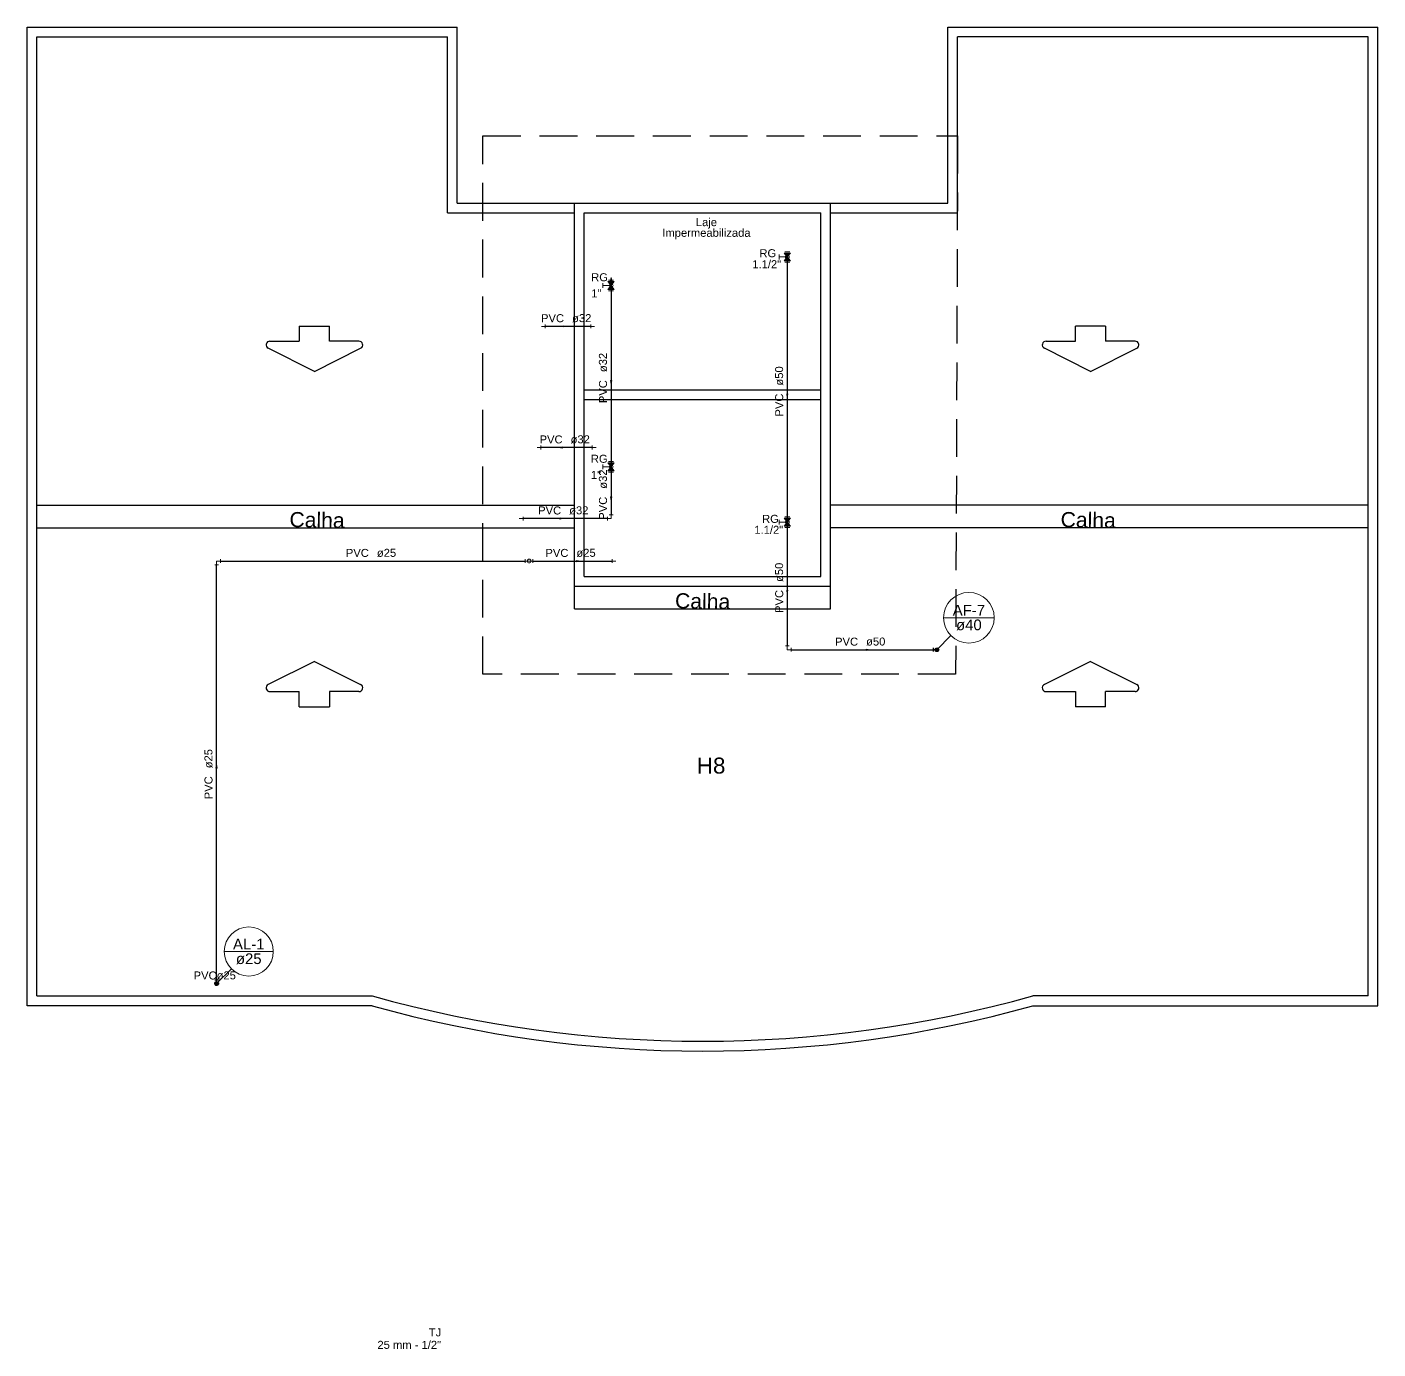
# Model space of a CAD drawing. Header units: inches. Extents: x -21 to 129, y -108 to 34.
# Drawn here: x 76.21 to 94.08, y 4.32 to 21.82 of the extents above; entities that cross this region are included whole.
import ezdxf

# ---------------------------------------------------------------- set-up
doc = ezdxf.new("R2010")
doc.units = ezdxf.units.IN
doc.header["$MEASUREMENT"] = 0
doc.linetypes.add('Dashed', pattern=[0.75, 0.5, -0.25])
for name, color, linetype, lineweight in [('AF-Colunas', 8, 'Continuous', 30), ('AF-Conexões detalhe', 8, 'Continuous', 20), ('AF-Indicação coluna', 5, 'Continuous', 20), ('AF-Sentido tubo', 8, 'Continuous', 20), ('AF-Textos coluna', 7, 'Continuous', 20), ('AF-Textos conexão', 7, 'Continuous', 20), ('AF-Textos tubo', 7, 'Continuous', 20), ('AF-Tubos detalhe', 170, 'Continuous', 30), ('AL-Colunas', 3, 'Continuous', 30), ('AL-Conexões detalhe', 8, 'Continuous', 20), ('AL-Indicação coluna', 5, 'Continuous', 20), ('AL-Sentido tubo', 9, 'Continuous', 20), ('AL-Textos coluna', 7, 'Continuous', 20), ('AL-Textos tubo', 7, 'Continuous', 20), ('AL-Tubos detalhe', 3, 'Continuous', 30), ('DI-Detalhes', 6, 'Dashed', 30), ('Simbolos', 8, 'Continuous', 20), ('XPAREDE', 7, 'Continuous', 30), ('xTEXTO', 7, 'Continuous', 20)]:
    doc.layers.add(name, color=color, linetype=linetype, lineweight=lineweight)
doc.layers.add('cota', color=1, linetype='Continuous')
doc.styles.add('Arial', font='arial.ttf')

# ---------------------------------------------------------------- blocks, each defined once
blk = doc.blocks.new('_Closed')
at = {"color": 0, "linetype": 'ByBlock', "lineweight": -2}
for p, q in [((-1, 0.166667), (0, 0)), ((-1, 0.166667), (-1, -0.166667)), ((0, 0), (-1, -0.166667)), ((0, 0), (-1, 0))]:
    blk.add_line(p, q, dxfattribs=at)

msp = doc.modelspace()

# ---------------------------------------------------------------- hatches: boundary and pattern name
at = {"layer": 'Simbolos', "linetype": 'Continuous'}
for points in [[(86.265, 18.774), (86.307, 18.826), (86.223, 18.826)], [(86.307, 18.721), (86.223, 18.721), (86.265, 18.774)], [(83.934, 18.397), (83.976, 18.45), (83.892, 18.45)], [(83.976, 18.345), (83.892, 18.345), (83.934, 18.397)], [(83.934, 15.996), (83.976, 16.048), (83.892, 16.048)], [(83.976, 15.943), (83.892, 15.943), (83.934, 15.996)], [(86.265, 15.265), (86.307, 15.317), (86.223, 15.317)], [(86.307, 15.212), (86.223, 15.212), (86.265, 15.265)]]:
    msp.add_hatch(color=256, dxfattribs=at).paths.add_polyline_path(points)

# ---------------------------------------------------------------- linework, layer by layer
at = {"layer": 'AF-Colunas', "linetype": 'Continuous'}
for p, q in [((88.193, 13.601), (88.193, 13.551)), ((88.243, 13.576), (88.193, 13.576))]:
    msp.add_line(p, q, dxfattribs=at)
at = {"layer": 'AF-Colunas', "linetype": 'Continuous', "const_width": 0.025}
msp.add_lwpolyline([(88.255, 13.576, 1), (88.23, 13.576, 1)], format="xyb", close=True, dxfattribs=at)
at = {"layer": 'AF-Colunas', "linetype": 'Continuous'}
msp.add_circle((88.243, 13.576), 0.025, dxfattribs=at)
at = {"layer": 'AF-Conexões detalhe', "linetype": 'Continuous'}
for p, q in [((86.265, 18.774), (86.265, 18.724)), ((86.29, 18.724), (86.24, 18.724)), ((83.909, 18.347), (83.959, 18.347)), ((83.934, 18.397), (83.934, 18.347)), ((83.063, 17.881), (83.063, 17.831)), ((83.665, 17.881), (83.665, 17.831)), ((83.013, 17.856), (83.063, 17.856)), ((83.715, 17.856), (83.665, 17.856)), ((83.006, 16.277), (83.006, 16.227)), ((83.684, 16.227), (83.684, 16.277)), ((82.956, 16.252), (83.006, 16.252)), ((83.734, 16.252), (83.684, 16.252)), ((83.909, 16.046), (83.959, 16.046)), ((83.959, 15.946), (83.909, 15.946)), ((83.934, 15.996), (83.934, 16.046)), ((83.934, 15.996), (83.934, 15.946)), ((82.719, 15.312), (82.769, 15.312)), ((82.769, 15.337), (82.769, 15.287)), ((83.884, 15.287), (83.884, 15.337)), ((83.934, 15.312), (83.884, 15.312)), ((83.909, 15.362), (83.959, 15.362)), ((83.934, 15.312), (83.934, 15.362)), ((86.24, 15.315), (86.29, 15.315)), ((86.29, 15.215), (86.24, 15.215)), ((86.265, 15.265), (86.265, 15.315)), ((86.265, 15.265), (86.265, 15.215)), ((86.24, 13.626), (86.29, 13.626)), ((86.265, 13.576), (86.265, 13.626)), ((86.315, 13.601), (86.315, 13.551)), ((86.265, 13.576), (86.315, 13.576))]:
    msp.add_line(p, q, dxfattribs=at)
for centre in [(86.265, 18.774), (86.265, 18.774), (86.265, 18.774), (83.934, 18.397), (83.934, 18.397), (83.934, 18.397), (83.934, 15.996), (83.934, 15.996), (83.934, 15.996), (86.265, 15.265), (86.265, 15.265), (86.265, 15.265)]:
    msp.add_circle(centre, 0.025, dxfattribs=at)
at = {"layer": 'AF-Indicação coluna'}
for p, q in [((88.332, 14), (89.002, 14)), ((88.243, 13.576), (88.43, 13.763))]:
    msp.add_line(p, q, dxfattribs=at)
msp.add_circle((88.667, 14), 0.335, dxfattribs=at)
at = {"layer": 'AF-Sentido tubo'}
for points in [[(83.934, 18.453), (83.934, 18.292)], [(83.308, 17.856), (83.47, 17.856)], [(83.934, 17.141), (83.934, 17.303)], [(86.265, 16.963), (86.265, 17.125)], [(83.289, 16.252), (83.451, 16.252)], [(83.934, 15.598), (83.934, 15.76)], [(83.27, 15.312), (83.432, 15.312)], [(86.265, 14.364), (86.265, 14.526)], [(87.31, 13.576), (87.148, 13.576)]]:
    msp.add_lwpolyline(points, dxfattribs=at)
at = {"layer": 'AF-Tubos detalhe'}
for p, q in [((86.265, 18.724), (86.265, 15.315)), ((83.934, 18.347), (83.934, 16.046)), ((83.665, 17.856), (83.063, 17.856)), ((83.684, 16.252), (83.006, 16.252)), ((83.934, 15.946), (83.934, 15.362)), ((83.884, 15.312), (82.769, 15.312)), ((86.265, 15.215), (86.265, 13.626)), ((86.315, 13.576), (88.193, 13.576))]:
    msp.add_line(p, q, dxfattribs=at)
at = {"layer": 'AL-Colunas', "linetype": 'Continuous'}
for p, q in [((78.69, 9.208), (78.74, 9.208)), ((78.715, 9.158), (78.715, 9.208))]:
    msp.add_line(p, q, dxfattribs=at)
at = {"layer": 'AL-Colunas', "linetype": 'Continuous', "const_width": 0.025}
msp.add_lwpolyline([(78.728, 9.158, 1), (78.703, 9.158, 1)], format="xyb", close=True, dxfattribs=at)
at = {"layer": 'AL-Colunas', "linetype": 'Continuous'}
msp.add_circle((78.715, 9.158), 0.025, dxfattribs=at)
at = {"layer": 'AL-Conexões detalhe', "linetype": 'Continuous'}
for p, q in [((78.74, 14.7), (78.69, 14.7)), ((78.715, 14.75), (78.715, 14.7)), ((78.715, 14.75), (78.765, 14.75)), ((78.765, 14.775), (78.765, 14.725)), ((82.799, 14.775), (82.799, 14.725)), ((82.849, 14.75), (82.799, 14.75)), ((82.849, 14.75), (82.899, 14.75)), ((82.899, 14.775), (82.899, 14.725)), ((83.946, 14.775), (83.946, 14.725)), ((83.996, 14.75), (83.946, 14.75))]:
    msp.add_line(p, q, dxfattribs=at)
msp.add_circle((82.849, 14.75), 0.025, dxfattribs=at)
msp.add_circle((82.849, 14.75), 0.025, dxfattribs=at)
at = {"layer": 'AL-Indicação coluna'}
for p, q in [((78.815, 9.582), (79.465, 9.582)), ((78.715, 9.158), (78.91, 9.352))]:
    msp.add_line(p, q, dxfattribs=at)
msp.add_circle((79.14, 9.582), 0.325, dxfattribs=at)
at = {"layer": 'AL-Sentido tubo'}
msp.add_line((80.838, 14.75), (80.676, 14.75), dxfattribs=at)
for points in [[(83.478, 14.75), (83.316, 14.75)], [(78.715, 12.01), (78.715, 11.848)]]:
    msp.add_lwpolyline(points, dxfattribs=at)
at = {"layer": 'AL-Tubos detalhe'}
for p, q in [((78.715, 9.208), (78.715, 14.7)), ((78.765, 14.75), (82.799, 14.75)), ((82.899, 14.75), (83.946, 14.75))]:
    msp.add_line(p, q, dxfattribs=at)
at = {"layer": 'cota', "color": 4}
for p, q in [((79.809, 17.86), (79.809, 17.66)), ((79.809, 17.86), (80.21, 17.86)), ((80.21, 17.66), (80.21, 17.86)), ((90.076, 17.66), (90.076, 17.86)), ((90.476, 17.86), (90.076, 17.86)), ((90.476, 17.86), (90.476, 17.66)), ((80.01, 17.26), (79.399, 17.565)), ((79.421, 17.66), (79.809, 17.66)), ((80.01, 17.26), (80.62, 17.565)), ((80.598, 17.66), (80.21, 17.66)), ((90.276, 17.26), (89.666, 17.565)), ((89.688, 17.66), (90.076, 17.66)), ((90.276, 17.26), (90.887, 17.565)), ((90.865, 17.66), (90.476, 17.66)), ((80.01, 13.422), (79.399, 13.117)), ((80.01, 13.422), (80.62, 13.117)), ((90.276, 13.422), (89.666, 13.117)), ((90.276, 13.422), (90.887, 13.117)), ((79.421, 13.022), (79.809, 13.022)), ((79.809, 12.822), (79.809, 13.022)), ((80.598, 13.022), (80.21, 13.022)), ((80.21, 13.022), (80.21, 12.822)), ((89.688, 13.022), (90.076, 13.022)), ((90.076, 13.022), (90.076, 12.822)), ((90.476, 12.822), (90.476, 13.022)), ((90.865, 13.022), (90.476, 13.022)), ((79.809, 12.822), (80.21, 12.822)), ((90.476, 12.822), (90.076, 12.822))]:
    msp.add_line(p, q, dxfattribs=at)
for centre, start, end in [((79.421, 17.61), 89.986, 243.43), ((80.598, 17.61), 296.568, 90.014), ((89.688, 17.61), 89.986, 243.432), ((90.865, 17.61), 296.57, 90.014), ((79.421, 13.072), 116.57, 270.014), ((80.598, 13.072), 269.986, 63.4318), ((89.688, 13.072), 116.568, 270.014), ((90.865, 13.072), 269.986, 63.4303)]:
    msp.add_arc(centre, 0.05, start, end, dxfattribs=at)
at = {"layer": 'DI-Detalhes'}
msp.add_lwpolyline([(82.238, 20.378), (88.518, 20.378), (88.491, 13.253), (82.238, 13.253)], close=True, dxfattribs=at)
at = {"layer": 'Simbolos'}
for p, q in [((86.155, 18.805), (86.155, 18.742)), ((86.265, 18.774), (86.155, 18.774)), ((86.307, 18.826), (86.223, 18.826)), ((86.223, 18.826), (86.265, 18.774)), ((86.223, 18.721), (86.265, 18.774)), ((86.298, 18.844), (86.231, 18.844)), ((86.307, 18.826), (86.265, 18.774)), ((86.307, 18.721), (86.265, 18.774)), ((86.307, 18.721), (86.223, 18.721)), ((86.298, 18.703), (86.231, 18.703)), ((83.824, 18.429), (83.824, 18.366)), ((83.976, 18.45), (83.892, 18.45)), ((83.892, 18.45), (83.934, 18.397)), ((83.967, 18.468), (83.9, 18.468)), ((83.976, 18.45), (83.934, 18.397)), ((83.934, 18.397), (83.824, 18.397)), ((83.892, 18.345), (83.934, 18.397)), ((83.976, 18.345), (83.892, 18.345)), ((83.967, 18.327), (83.9, 18.327)), ((83.976, 18.345), (83.934, 18.397)), ((83.824, 16.027), (83.824, 15.964)), ((83.934, 15.996), (83.824, 15.996)), ((83.976, 16.048), (83.892, 16.048)), ((83.892, 16.048), (83.934, 15.996)), ((83.892, 15.943), (83.934, 15.996)), ((83.976, 15.943), (83.892, 15.943)), ((83.967, 16.066), (83.9, 16.066)), ((83.967, 15.925), (83.9, 15.925)), ((83.976, 16.048), (83.934, 15.996)), ((83.976, 15.943), (83.934, 15.996)), ((86.155, 15.296), (86.155, 15.233)), ((86.265, 15.265), (86.155, 15.265)), ((86.307, 15.317), (86.223, 15.317)), ((86.223, 15.317), (86.265, 15.265)), ((86.223, 15.212), (86.265, 15.265)), ((86.307, 15.212), (86.223, 15.212)), ((86.298, 15.335), (86.231, 15.335)), ((86.298, 15.194), (86.231, 15.194)), ((86.307, 15.317), (86.265, 15.265)), ((86.307, 15.212), (86.265, 15.265))]:
    msp.add_line(p, q, dxfattribs=at)
at = {"layer": 'XPAREDE'}
for p, q in [((76.207, 8.865), (76.207, 21.817)), ((76.207, 21.817), (81.898, 21.817)), ((81.898, 19.487), (81.898, 21.817)), ((88.388, 21.817), (94.079, 21.817)), ((88.388, 19.487), (88.388, 21.817)), ((94.079, 8.865), (94.079, 21.817)), ((76.337, 8.995), (76.337, 21.687)), ((76.337, 21.687), (81.768, 21.687)), ((81.768, 19.357), (81.768, 21.687)), ((88.518, 19.357), (88.518, 21.687)), ((93.949, 21.687), (88.518, 21.687)), ((93.949, 8.995), (93.949, 21.687)), ((81.898, 19.487), (83.448, 19.487)), ((86.838, 19.487), (88.388, 19.487)), ((81.768, 19.357), (83.448, 19.357)), ((86.838, 19.357), (88.518, 19.357)), ((83.578, 17.016), (86.708, 17.016)), ((83.578, 16.886), (86.708, 16.886)), ((76.337, 8.995), (80.772, 8.995)), ((93.949, 8.995), (89.514, 8.995)), ((80.772, 8.865), (76.207, 8.865)), ((89.514, 8.865), (94.079, 8.865))]:
    msp.add_line(p, q, dxfattribs=at)
at = {"layer": 'XPAREDE', "color": 6}
for p, q in [((83.448, 14.416), (83.448, 19.487)), ((83.448, 19.487), (86.838, 19.487)), ((86.838, 14.416), (86.838, 19.487)), ((83.578, 14.546), (83.578, 19.357)), ((83.578, 19.357), (86.708, 19.357)), ((86.708, 14.546), (86.708, 19.357)), ((83.578, 14.546), (86.708, 14.546)), ((83.448, 14.416), (86.838, 14.416))]:
    msp.add_line(p, q, dxfattribs=at)
at = {"layer": 'XPAREDE', "color": 7}
for p, q in [((76.337, 15.491), (83.448, 15.491)), ((93.949, 15.491), (86.838, 15.491)), ((76.337, 15.191), (83.448, 15.191)), ((93.949, 15.191), (86.838, 15.191)), ((83.448, 14.116), (83.448, 14.416)), ((86.838, 14.116), (86.838, 14.416)), ((83.448, 14.116), (86.838, 14.116))]:
    msp.add_line(p, q, dxfattribs=at)
at = {"layer": 'XPAREDE'}
for centre, radius in [((85.143, 24.611), 16.216), ((85.143, 24.482), 16.217)]:
    msp.add_arc(centre, radius, 254.364, 285.636, dxfattribs=at)

# ---------------------------------------------------------------- block references
at = {"layer": 'AF-Sentido tubo'}
for p, xscale, yscale, zscale, rotation in [((83.934, 18.503), 0.05000000000001137, 0.05000000000001137, 0.05000000000001137, 90), ((83.258, 17.856), 0.05000000000000521, 0.05000000000000521, 0.05000000000000521, 179.9945896336696), ((83.934, 17.091), 0.05000000000001137, 0.05000000000001137, 0.05000000000001137, 270), ((86.265, 16.913), 0.05000000000001137, 0.05000000000001137, 0.05000000000001137, 270), ((83.239, 16.252), 0.04999999999999766, 0.04999999999999766, 0.04999999999999766, 180.0135259155976), ((83.934, 15.548), 0.05000000000001137, 0.05000000000001137, 0.05000000000001137, 270), ((83.22, 15.312), 0.04999999999999716, 0.04999999999999716, 0.04999999999999716, 180), ((86.265, 14.314), 0.05000000000001137, 0.05000000000001137, 0.05000000000001137, 270)]:
    msp.add_blockref('_Closed', p, dxfattribs=dict(at, xscale=xscale, yscale=yscale, zscale=zscale, rotation=rotation))
at = {"layer": 'AF-Sentido tubo', "xscale": 0.04999999999999716, "yscale": 0.04999999999999716, "zscale": 0.04999999999999716}
msp.add_blockref('_Closed', (87.36, 13.576), dxfattribs=at)
at = {"layer": 'AL-Sentido tubo', "xscale": 0.04999999999999716, "yscale": 0.04999999999999716, "zscale": 0.04999999999999716}
msp.add_blockref('_Closed', (83.528, 14.75), dxfattribs=at)
at = {"layer": 'AL-Sentido tubo', "xscale": 0.05000000000001137, "yscale": 0.05000000000001137, "zscale": 0.05000000000001137, "rotation": 90}
msp.add_blockref('_Closed', (78.715, 12.06), dxfattribs=at)

# ---------------------------------------------------------------- texts
at = {"layer": 'AF-Textos coluna', "char_height": 0.1412, "attachment_point": 8, "line_spacing_factor": 0.798, "style": 'Arial'}
for s, insert, width in [('AF-7', (88.667, 14.028), 0.4718), ('ø40', (88.667, 13.831), 0.37511)]:
    msp.add_mtext(s, dxfattribs=dict(at, insert=insert, width=width))
at = {"layer": 'AF-Textos conexão', "char_height": 0.1059, "line_spacing_factor": 0.798, "style": 'Arial'}
for s, insert, width, attachment_point in [('Laje\\PImpermeabilizada', (85.195, 19.009), 0.4216, 8), ('RG', (85.896, 18.769), 0.24467, 7), ('1.1/2"', (85.802, 18.624), 0.4216, 7), ('RG', (83.67, 18.451), 0.24467, 7), ('1"', (83.67, 18.239), 0.14903, 7), ('RG', (83.666, 16.049), 0.24467, 7), ('1"', (83.666, 15.837), 0.14903, 7), ('1.1/2"', (85.829, 15.109), 0.4216, 7), ('RG', (85.931, 15.254), 0.24467, 7), ('TJ', (81.687, 4.488), 0.19737, 9), ('25 mm - 1/2"', (81.684, 4.323), 0.91767, 9)]:
    msp.add_mtext(s, dxfattribs=dict(at, insert=insert, width=width, attachment_point=attachment_point))
at = {"layer": 'AF-Textos tubo', "char_height": 0.1059, "line_spacing_factor": 0.798, "style": 'Arial'}
for s, insert, width, attachment_point, rotation in [('PVC', (83.311, 17.909), 0.33632, 9, 359.9945), ('ø32', (83.417, 17.909), 0.28133, 7, 359.9945), ('ø32', (83.881, 17.25), 0.28133, 7, 90), ('ø50', (86.212, 17.072), 0.28133, 7, 90), ('PVC', (83.881, 17.144), 0.33632, 9, 90), ('PVC', (86.212, 16.966), 0.33632, 9, 90), ('PVC', (83.292, 16.305), 0.33632, 9, 0.0085), ('ø32', (83.398, 16.305), 0.28133, 7, 0.0085), ('ø32', (83.881, 15.707), 0.28133, 7, 90), ('PVC', (83.881, 15.601), 0.33632, 9, 90), ('PVC', (83.273, 15.365), 0.33632, 9, 359.9992), ('ø32', (83.379, 15.365), 0.28133, 7, 359.9992), ('ø50', (86.212, 14.473), 0.28133, 7, 90), ('PVC', (86.212, 14.367), 0.33632, 9, 90), ('PVC', (87.201, 13.629), 0.33632, 9, 0.0001), ('ø50', (87.307, 13.629), 0.28133, 7, 0.0001)]:
    msp.add_mtext(s, dxfattribs=dict(at, insert=insert, width=width, attachment_point=attachment_point, rotation=rotation))
at = {"layer": 'AL-Textos coluna', "char_height": 0.1412, "attachment_point": 8, "line_spacing_factor": 0.798, "style": 'Arial'}
for s, insert, width in [('AL-1', (79.14, 9.61), 0.46012), ('ø25', (79.14, 9.413), 0.37511)]:
    msp.add_mtext(s, dxfattribs=dict(at, insert=insert, width=width))
at = {"layer": 'AL-Textos tubo', "char_height": 0.1059, "line_spacing_factor": 0.798, "style": 'Arial'}
for s, insert, width, attachment_point, rotation in [('PVC', (80.729, 14.803), 0.33632, 9, 0.0003), ('ø25', (80.835, 14.803), 0.28133, 7, 0.0003), ('PVC', (83.369, 14.803), 0.33632, 9, 0.0003), ('ø25', (83.475, 14.803), 0.28133, 7, 0.0003), ('ø25', (78.662, 12.007), 0.28133, 7, 90), ('PVC', (78.662, 11.901), 0.33632, 9, 90)]:
    msp.add_mtext(s, dxfattribs=dict(at, insert=insert, width=width, attachment_point=attachment_point, rotation=rotation))
at = {"layer": 'AL-Textos tubo', "insert": (78.715, 9.211), "char_height": 0.1059, "line_spacing_factor": 0.798, "style": 'Arial'}
for s, width, attachment_point in [('PVC', 0.33632, 9), ('ø25', 0.28133, 7)]:
    msp.add_mtext(s, dxfattribs=dict(at, width=width, attachment_point=attachment_point))
at = {"layer": 'DI-Detalhes', "insert": (85.257, 11.934), "char_height": 0.2118, "width": 0.59932, "attachment_point": 8, "line_spacing_factor": 0.798, "style": 'Arial'}
msp.add_mtext('H8', dxfattribs=at)
at = {"layer": 'xTEXTO', "char_height": 0.2, "width": 1.00449, "attachment_point": 8, "rotation": 359, "line_spacing_factor": 0.798, "style": 'Arial'}
for insert in [(80.042, 15.191), (90.244, 15.191), (85.143, 14.116)]:
    msp.add_mtext('Calha', dxfattribs=dict(at, insert=insert))

doc.saveas('drawing.dxf')
